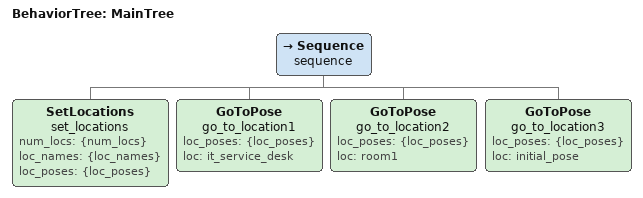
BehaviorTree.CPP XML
<root BTCPP_format="4" >
    <!-- Behavior tree that sequentially navigates locations naively -->
    <BehaviorTree ID="MainTree">
        <Sequence name="sequence">
            <SetLocations   name="set_locations"    num_locs="{num_locs}"   loc_names="{loc_names}" loc_poses="{loc_poses}"/>
            <GoToPose       name="go_to_location1"  loc_poses="{loc_poses}" loc="it_service_desk" />
            <GoToPose       name="go_to_location2"  loc_poses="{loc_poses}" loc="room1" />
            <GoToPose       name="go_to_location3"  loc_poses="{loc_poses}" loc="initial_pose" />
        </Sequence>
    </BehaviorTree>

</root>
